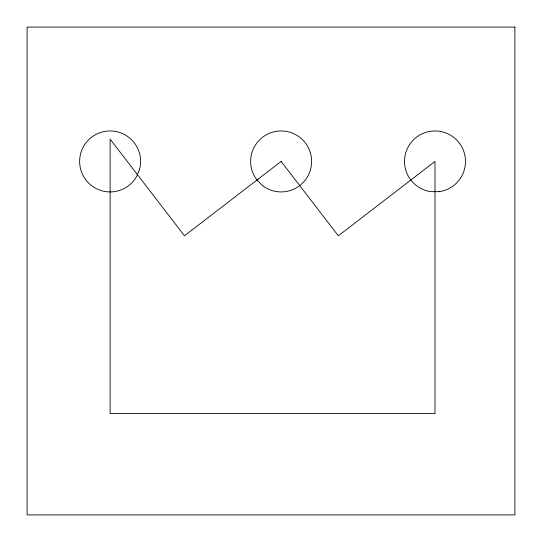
<?xml version="1.0" encoding="UTF-8"?>
<svg xmlns="http://www.w3.org/2000/svg" width="542" height="542" viewBox="0 0 542 542"><rect width="100%" height="100%" fill="white"/><g stroke="black" fill="none" stroke-linecap="round" stroke-linejoin="round"><path stroke-width="0.81" d="M257.525 180.581L257.924 179.3M139.572 169.328L136.523 176.685A30.488 30.488 0 0 1 85.148 178.928A30.488 30.488 0 0 1 104.823 131.415A30.488 30.488 0 0 1 139.572 169.328M281.135 161.441L184.476 235.797L110.121 139.145L110.121 413.532L434.996 413.532L434.996 161.441L338.344 235.797L281.135 161.441M439.013 191.665L431.059 191.672A30.488 30.488 0 0 1 409.264 145.093A30.488 30.488 0 0 1 460.693 145.026A30.488 30.488 0 0 1 439.013 191.665M514.9 27.1L27.1 27.1L27.1 514.9L514.9 514.9L514.9 27.1M262.606 185.649L256.969 180.032A30.488 30.488 0 0 1 274.503 131.686A30.488 30.488 0 0 1 310.912 168A30.488 30.488 0 0 1 262.606 185.649"/></g></svg>
